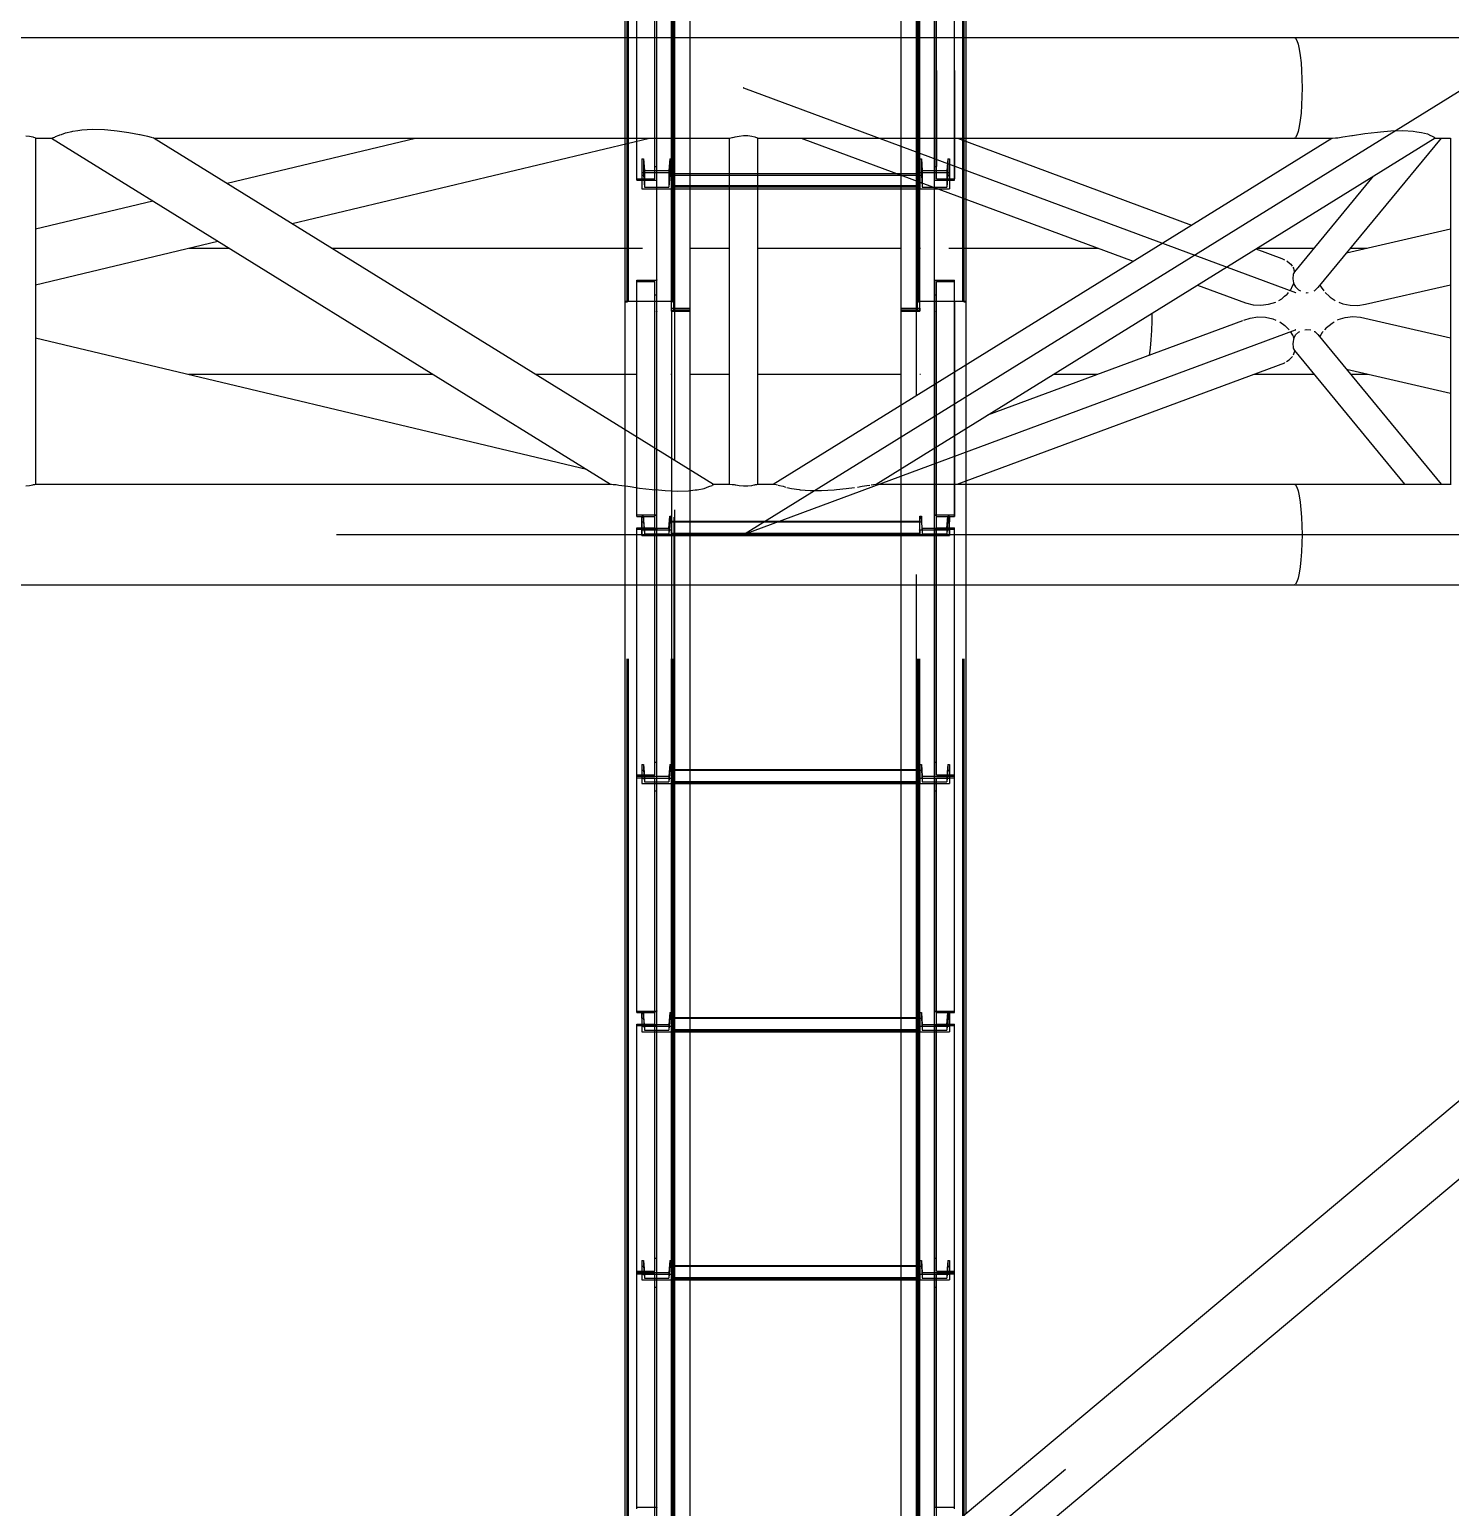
# Model space of a CAD drawing. Header units: millimetres. Extents: x 150209.93 to 150215.05, y 136675.65 to 136679.93.
# Drawn here: x 150213.7897 to 150213.9043, y 136678.0264 to 136678.1456 of the extents above; entities that cross this region are included whole.
import ezdxf

# ---------------------------------------------------------------- set-up
doc = ezdxf.new("R2010")
doc.units = ezdxf.units.MM
doc.header["$LTSCALE"] = 0.25
for name, pattern in [('CENTER', [50.8, 31.75, -6.35, 6.35, -6.35]), ('XKITLINE00', [0]), ('XKITLINE02', [4, 2, -2]), ('XKITLINE03', [6, 3, -1, 1, -1])]:
    doc.linetypes.add(name, pattern=pattern)

# ---------------------------------------------------------------- blocks, each defined once
blk = doc.blocks.new('çatıı')
at = {"color": 1, "linetype": 'XKITLINE03'}
for p, q in [((24559, 12460.22), (24559, 14136.58)), ((24670.99, 12460.22), (24670.99, 14136.58)), ((24564.99, 14100.27), (24565, 12460.27)), ((24665, 12460.27), (24665, 14100.27)), ((24559, 12513.08), (24559, 12616.42)), ((24670.98, 12616.42), (24670.98, 12513.08)), ((24564.99, 12509.62), (24564.99, 12516.23)), ((24664.97, 12516.23), (24664.97, 12509.62)), ((24564.99, 12510.33), (24664.97, 12510.33)), ((24559, 12378.2), (24559, 12472.83)), ((24670.98, 12472.83), (24670.98, 12378.2)), ((24559, 10814.34), (24559, 12467.81)), ((24670.99, 10814.34), (24670.99, 12467.81)), ((24565, 12460.27), (24565, 10820.27)), ((24665, 10820.27), (24665, 12460.27)), ((24559, 12272.87), (24559, 12372.39)), ((24564.99, 12369.86), (24564.99, 12372.13)), ((24564.99, 12370.1), (24664.97, 12370.1)), ((24664.97, 12372.13), (24664.97, 12369.86)), ((24670.98, 12372.39), (24670.98, 12272.87)), ((24559, 12178.24), (24559, 12272.87)), ((24564.99, 12269.88), (24564.99, 12272.15)), ((24564.99, 12270.12), (24664.97, 12270.12)), ((24664.97, 12272.15), (24664.97, 12269.88)), ((24670.98, 12272.87), (24670.98, 12178.24)), ((24559, 12072.91), (24559, 12172.43)), ((24564.99, 12169.9), (24564.99, 12172.17)), ((24564.99, 12170.14), (24664.97, 12170.14)), ((24664.97, 12172.17), (24664.97, 12169.9)), ((24670.98, 12172.43), (24670.98, 12072.91)), ((24559, 11978.28), (24559, 12072.91)), ((24564.99, 12069.92), (24564.99, 12072.19)), ((24664.97, 12072.19), (24664.97, 12069.92)), ((24670.98, 12072.91), (24670.98, 11978.28)), ((24564.99, 12070.16), (24664.97, 12070.16))]:
    blk.add_line(p, q, dxfattribs=at)
at = {"color": 116, "linetype": 'XKITLINE02', "true_color": 0x136734}
for p, q in [((24547.15, 12464.01), (24547.15, 14108.01)), ((24547.68, 12464.27), (24547.68, 14108.55)), ((24564.91, 12464.27), (24564.92, 14108.55)), ((24565.45, 12464.01), (24565.45, 14108.01)), ((24664.54, 12464.01), (24664.54, 14108.01)), ((24665.07, 12464.27), (24665.07, 14108.55)), ((24682.31, 12464.27), (24682.31, 14108.55)), ((24682.84, 12464.01), (24682.84, 14108.01)), ((24565, 12460.27), (24564.99, 14101.46)), ((24565.85, 12460.36), (24565.85, 14101.37)), ((24657.5, 12461.41), (24657.5, 14101.41)), ((24664.15, 12460.36), (24664.15, 14101.37)), ((24665, 12460.27), (24665, 14101.46)), ((24663.69, 12512.75), (24663.69, 14066.32)), ((24546.3, 12527.64), (24546.3, 14052.58)), ((24572.5, 12461.41), (24572.5, 14036.38)), ((24558.2, 12513.62), (24558.2, 12621.89)), ((24559, 12513.08), (24559, 12621.89)), ((24670.98, 12557.22), (24670.98, 12621.89)), ((24671.78, 12513.62), (24671.78, 12621.89)), ((24551, 12513.08), (24551, 12616.97)), ((24678.98, 12513.08), (24678.98, 12616.97)), ((24546.3, 12527.64), (24546.3, 12570.57)), ((24566.3, 12529.97), (24566.3, 12570.57)), ((24572.5, 12529.97), (24572.5, 12570.57)), ((24657.5, 12515.05), (24657.5, 12570.57)), ((24663.69, 12512.75), (24663.69, 12570.57)), ((24683.69, 12529.97), (24683.69, 12570.57)), ((24670.98, 12513.08), (24670.98, 12557.22)), ((24671.78, 12557.22), (24671.78, 12518.55)), ((24678.98, 12557.22), (24678.98, 12513.62)), ((24683.69, 12505.34), (24683.69, 12528.66)), ((24552.99, 12521.73), (24552.99, 12515.11)), ((24552.99, 12521.73), (24553.67, 12521.73)), ((24552.99, 12521.73), (24552.99, 12516.23)), ((24553.67, 12521.73), (24553.67, 12515.11)), ((24553.67, 12521.73), (24554.06, 12516.93)), ((24564.31, 12521.73), (24563.93, 12516.93)), ((24564.31, 12521.73), (24564.31, 12515.11)), ((24564.31, 12521.73), (24564.99, 12521.73)), ((24564.99, 12521.73), (24564.99, 12515.11)), ((24564.99, 12521.73), (24564.99, 12516.23)), ((24664.97, 12521.73), (24664.97, 12515.11)), ((24664.97, 12521.73), (24664.97, 12516.23)), ((24664.97, 12521.73), (24665.65, 12521.73)), ((24665.65, 12521.73), (24665.65, 12515.11)), ((24665.65, 12521.73), (24666.04, 12516.93)), ((24676.29, 12521.73), (24675.91, 12516.93)), ((24676.29, 12521.73), (24676.29, 12515.11)), ((24676.29, 12521.73), (24676.97, 12521.73)), ((24676.97, 12521.73), (24676.97, 12515.11)), ((24676.97, 12521.73), (24676.97, 12516.23)), ((24551, 12513.62), (24558.2, 12513.62)), ((24551, 12513.08), (24559, 12513.08)), ((24552.99, 12516.23), (24552.99, 12509.62)), ((24552.99, 12516.23), (24564.99, 12516.23)), ((24552.99, 12515.11), (24553.67, 12515.11)), ((24552.99, 12515.11), (24552.99, 12509.62)), ((24553.67, 12515.11), (24554.06, 12510.32)), ((24554.06, 12516.93), (24554.06, 12510.32)), ((24554.06, 12516.93), (24563.93, 12516.93)), ((24558.2, 12518.55), (24559, 12518.55)), ((24563.93, 12516.93), (24563.93, 12510.32)), ((24564.31, 12515.11), (24563.93, 12510.32)), ((24564.31, 12515.11), (24564.99, 12515.11)), ((24564.99, 12516.23), (24564.99, 12509.62)), ((24564.99, 12509.62), (24564.99, 12515.82)), ((24564.99, 12515.82), (24572.5, 12515.82)), ((24564.99, 12515.78), (24664.97, 12515.78)), ((24564.99, 12515.15), (24664.97, 12515.15)), ((24564.99, 12515.11), (24664.97, 12515.11)), ((24564.99, 12515.11), (24564.99, 12509.62)), ((24588.25, 12515.82), (24599.65, 12515.82)), ((24655.41, 12515.82), (24664.97, 12515.82)), ((24664.97, 12509.62), (24664.97, 12516.23)), ((24664.97, 12509.62), (24664.97, 12515.82)), ((24664.97, 12515.11), (24664.97, 12509.62)), ((24664.97, 12515.11), (24665.65, 12515.11)), ((24664.97, 12516.23), (24676.97, 12516.23)), ((24665.65, 12515.11), (24666.04, 12510.32)), ((24666.04, 12516.93), (24675.91, 12516.93)), ((24666.04, 12516.93), (24666.04, 12510.32)), ((24670.98, 12518.55), (24671.78, 12518.55)), ((24670.98, 12513.08), (24678.98, 12513.08)), ((24671.78, 12513.62), (24678.98, 12513.62)), ((24675.91, 12516.93), (24675.91, 12510.32)), ((24676.29, 12515.11), (24675.91, 12510.32)), ((24676.29, 12515.11), (24676.97, 12515.11)), ((24676.97, 12516.23), (24676.97, 12509.62)), ((24676.97, 12515.11), (24676.97, 12509.62)), ((24552.99, 12509.62), (24564.99, 12509.62)), ((24554.06, 12510.32), (24563.93, 12510.32)), ((24564.99, 12510.97), (24664.97, 12510.97)), ((24564.99, 12510.39), (24664.97, 12510.39)), ((24564.99, 12510.33), (24572.5, 12510.33)), ((24564.99, 12509.62), (24572.5, 12509.62)), ((24588.25, 12510.33), (24599.65, 12510.33)), ((24588.25, 12509.62), (24599.65, 12509.62)), ((24657.5, 12510.33), (24664.97, 12510.33)), ((24657.5, 12509.62), (24664.97, 12509.62)), ((24664.97, 12509.62), (24676.97, 12509.62)), ((24666.04, 12510.32), (24675.91, 12510.32)), ((24551, 12377.6), (24551, 12472.83)), ((24551, 12472.83), (24559, 12472.83)), ((24551, 12472.24), (24558.2, 12472.24)), ((24558.2, 12372.26), (24558.2, 12472.24)), ((24559, 12372.26), (24559, 12472.83)), ((24670.98, 12464.3), (24670.98, 12472.83)), ((24670.98, 12472.83), (24678.98, 12472.83)), ((24671.78, 12377.22), (24671.78, 12472.24)), ((24671.78, 12472.24), (24678.98, 12472.24)), ((24678.98, 12377.6), (24678.98, 12472.83)), ((24558.2, 12466.9), (24559, 12466.9)), ((24670.98, 12466.9), (24671.78, 12466.9)), ((24546.3, 12464.01), (24546.3, 12464.3)), ((24546.3, 10867.93), (24546.3, 12464.01)), ((24546.3, 12464.01), (24547.15, 12464.01)), ((24546.3, 12464.01), (24547.15, 12464.01)), ((24547.15, 12464.01), (24547.68, 12464.27)), ((24547.15, 12464.01), (24547.68, 12464.27)), ((24547.15, 10820.27), (24547.15, 12464.01)), ((24547.68, 10820.27), (24547.68, 12464.27)), ((24547.68, 12464.27), (24564.92, 12464.27)), ((24547.68, 12464.27), (24564.91, 12464.27)), ((24564.91, 10820.27), (24564.92, 12464.27)), ((24564.91, 12464.27), (24565.45, 12464.01)), ((24564.92, 12464.27), (24565.45, 12464.01)), ((24565, 12461.46), (24566.3, 12461.46)), ((24565, 12460.68), (24566.3, 12460.68)), ((24565, 10820.27), (24565, 12460.68)), ((24565, 12460.27), (24572.5, 12460.27)), ((24565, 12460.27), (24572.5, 12460.27)), ((24565.45, 10820.27), (24565.45, 12464.01)), ((24565.45, 12464.01), (24566.3, 12464.01)), ((24565.45, 12464.01), (24566.3, 12464.01)), ((24565.85, 12461.37), (24566.3, 12461.38)), ((24565.85, 12460.65), (24572.5, 12460.66)), ((24565.85, 10820.3), (24565.85, 12460.65)), ((24565.85, 12460.36), (24572.5, 12460.32)), ((24565.85, 12460.3), (24572.5, 12460.29)), ((24566.3, 12464.01), (24566.3, 12464.3)), ((24572.5, 12461.41), (24572.5, 12461.46)), ((24572.5, 12460.68), (24572.5, 12460.66)), ((24572.5, 12460.27), (24572.5, 12460.68)), ((24572.5, 10884.14), (24572.5, 12460.66)), ((24572.5, 12460.29), (24572.5, 12460.27)), ((24657.5, 12461.41), (24657.5, 12461.46)), ((24657.5, 12460.27), (24657.5, 12460.68)), ((24657.5, 12460.66), (24664.15, 12460.65)), ((24657.5, 10820.66), (24657.5, 12460.66)), ((24657.5, 12460.32), (24664.15, 12460.36)), ((24657.5, 12460.32), (24657.5, 12460.27)), ((24657.5, 12460.29), (24664.15, 12460.3)), ((24657.5, 12460.27), (24665, 12460.27)), ((24657.5, 12460.27), (24665, 12460.27)), ((24663.69, 12464.01), (24663.69, 12464.3)), ((24663.69, 12464.01), (24664.54, 12464.01)), ((24663.69, 12464.01), (24664.54, 12464.01)), ((24663.69, 12461.46), (24665, 12461.46)), ((24663.69, 12461.38), (24664.15, 12461.37)), ((24663.69, 12460.68), (24665, 12460.68)), ((24664.15, 12461.37), (24664.15, 12460.36)), ((24664.15, 10820.3), (24664.15, 12460.65)), ((24664.54, 12464.01), (24665.07, 12464.27)), ((24664.54, 12464.01), (24665.07, 12464.27)), ((24664.54, 10820.27), (24664.54, 12464.01)), ((24665, 12461.46), (24665, 12460.27)), ((24665, 10820.27), (24665, 12460.68)), ((24665.07, 10820.27), (24665.07, 12464.27)), ((24665.07, 12464.27), (24682.31, 12464.27)), ((24665.07, 12464.27), (24682.31, 12464.27)), ((24670.98, 12372.26), (24670.98, 12464.3)), ((24671.78, 12372.26), (24671.78, 12464.3)), ((24678.98, 12464.3), (24678.98, 12377.6)), ((24682.31, 10820.27), (24682.31, 12464.27)), ((24682.31, 12464.27), (24682.84, 12464.01)), ((24682.31, 12464.27), (24682.84, 12464.01)), ((24682.84, 10820.27), (24682.84, 12464.01)), ((24682.84, 12464.01), (24683.69, 12464.01)), ((24682.84, 12464.01), (24683.69, 12464.01)), ((24683.69, 12464.01), (24683.69, 12464.3)), ((24683.69, 12391.89), (24683.69, 12438.7)), ((24663.69, 10854.23), (24663.69, 12426.32)), ((24657.5, 12349.97), (24657.5, 12422.48)), ((24546.3, 12349.97), (24546.3, 12412.58)), ((24566.3, 10880.3), (24566.3, 12400.21)), ((24572.5, 12349.97), (24572.5, 12396.38)), ((24683.69, 12349.97), (24683.69, 12390.57)), ((24551, 12378.2), (24559, 12378.2)), ((24551, 12377.6), (24558.2, 12377.6)), ((24552.99, 12375.36), (24552.99, 12377.63)), ((24552.99, 12377.63), (24553.67, 12377.63)), ((24552.99, 12377.22), (24552.99, 12372.13)), ((24553.67, 12377.63), (24553.67, 12375.36)), ((24554.06, 12372.83), (24553.67, 12377.63)), ((24558.2, 12273.44), (24558.2, 12378.08)), ((24558.2, 12378.08), (24559, 12378.08)), ((24559, 12272.87), (24559, 12378.08)), ((24563.93, 12372.83), (24564.31, 12377.63)), ((24564.31, 12377.63), (24564.31, 12375.36)), ((24564.31, 12377.63), (24564.99, 12377.63)), ((24564.99, 12375.36), (24564.99, 12377.63)), ((24565, 12377.22), (24565, 10820.27)), ((24564.99, 12377.22), (24564.99, 12372.13)), ((24565.85, 12377.22), (24565.85, 10820.3)), ((24664.97, 12372.13), (24664.97, 12377.63)), ((24664.97, 12377.63), (24665.65, 12377.63)), ((24664.97, 12377.63), (24664.97, 12375.36)), ((24666.04, 12372.83), (24665.65, 12377.63)), ((24665.65, 12377.63), (24665.65, 12375.36)), ((24670.98, 12378.2), (24678.98, 12378.2)), ((24670.98, 12272.87), (24670.98, 12378.08)), ((24670.98, 12378.08), (24671.78, 12378.08)), ((24671.78, 12273.44), (24671.78, 12378.08)), ((24671.78, 12377.6), (24678.98, 12377.6)), ((24675.91, 12372.83), (24676.29, 12377.63)), ((24676.29, 12377.63), (24676.97, 12377.63)), ((24676.29, 12377.63), (24676.29, 12375.36)), ((24676.97, 12372.13), (24676.97, 12377.63)), ((24676.97, 12377.63), (24676.97, 12375.36)), ((24551, 12272.87), (24551, 12372.95)), ((24551, 12372.95), (24558.2, 12372.95)), ((24551, 12372.39), (24559, 12372.39)), ((24552.99, 12375.36), (24553.67, 12375.36)), ((24552.99, 12369.86), (24552.99, 12375.36)), ((24552.99, 12372.13), (24552.99, 12369.86)), ((24552.99, 12372.13), (24564.99, 12372.13)), ((24552.99, 12369.86), (24564.99, 12369.86)), ((24553.67, 12375.36), (24554.06, 12370.56)), ((24554.06, 12372.83), (24554.06, 12370.56)), ((24554.06, 12372.83), (24563.93, 12372.83)), ((24554.06, 12370.56), (24563.93, 12370.56)), ((24558.2, 12372.26), (24559, 12372.26)), ((24564.31, 12375.36), (24563.93, 12370.56)), ((24563.93, 12372.83), (24563.93, 12370.56)), ((24564.31, 12375.36), (24564.99, 12375.36)), ((24564.99, 12369.86), (24564.99, 12375.6)), ((24564.99, 12375.6), (24664.97, 12375.6)), ((24564.99, 12375.59), (24664.97, 12375.59)), ((24564.99, 12375.37), (24664.97, 12375.37)), ((24564.99, 12369.86), (24564.99, 12375.36)), ((24564.99, 12375.36), (24664.97, 12375.36)), ((24564.99, 12372.13), (24564.99, 12369.86)), ((24564.99, 12370.78), (24664.97, 12370.78)), ((24564.99, 12370.58), (24664.97, 12370.58)), ((24564.99, 12370.1), (24664.97, 12370.1)), ((24564.99, 12369.86), (24664.97, 12369.86)), ((24664.97, 12369.86), (24664.97, 12375.6)), ((24664.97, 12369.86), (24664.97, 12375.36)), ((24664.97, 12375.36), (24665.65, 12375.36)), ((24664.97, 12372.13), (24676.97, 12372.13)), ((24664.97, 12372.13), (24664.97, 12369.86)), ((24664.97, 12369.86), (24676.97, 12369.86)), ((24665.65, 12375.36), (24666.04, 12370.56)), ((24666.04, 12372.83), (24675.91, 12372.83)), ((24666.04, 12372.83), (24666.04, 12370.56)), ((24666.04, 12370.56), (24675.91, 12370.56)), ((24670.98, 12372.39), (24678.98, 12372.39)), ((24670.98, 12372.26), (24671.78, 12372.26)), ((24671.78, 12372.95), (24678.98, 12372.95)), ((24676.29, 12375.36), (24675.91, 12370.56)), ((24675.91, 12372.83), (24675.91, 12370.56)), ((24676.29, 12375.36), (24676.97, 12375.36)), ((24676.97, 12369.86), (24676.97, 12375.36)), ((24676.97, 12372.13), (24676.97, 12369.86)), ((24678.98, 12369.5), (24678.98, 12372.95)), ((24670.98, 12272.87), (24670.98, 12369.6)), ((24678.98, 12272.87), (24678.98, 12369.59)), ((24552.99, 12277.65), (24552.99, 12275.38)), ((24552.99, 12277.65), (24553.67, 12277.65)), ((24552.99, 12277.65), (24552.99, 12272.15)), ((24552.99, 12275.38), (24553.67, 12275.38)), ((24552.99, 12275.38), (24552.99, 12269.88)), ((24553.67, 12277.65), (24553.67, 12275.38)), ((24553.67, 12277.65), (24554.06, 12272.85)), ((24553.67, 12275.38), (24554.06, 12270.58)), ((24558.2, 12278.56), (24559, 12278.56)), ((24564.31, 12277.65), (24563.93, 12272.85)), ((24564.31, 12275.38), (24563.93, 12270.58)), ((24564.31, 12277.65), (24564.31, 12275.38)), ((24564.31, 12277.65), (24564.99, 12277.65)), ((24564.31, 12275.38), (24564.99, 12275.38)), ((24564.99, 12277.65), (24564.99, 12275.38)), ((24564.99, 12277.65), (24564.99, 12272.15)), ((24564.99, 12269.88), (24564.99, 12275.62)), ((24564.99, 12275.62), (24572.5, 12275.62)), ((24564.99, 12275.61), (24664.97, 12275.61)), ((24564.99, 12275.39), (24664.97, 12275.39)), ((24564.99, 12275.38), (24564.99, 12269.88)), ((24564.99, 12275.38), (24664.97, 12275.38)), ((24657.5, 12275.62), (24664.97, 12275.62)), ((24664.97, 12277.65), (24664.97, 12272.15)), ((24664.97, 12277.65), (24665.65, 12277.65)), ((24664.97, 12277.65), (24664.97, 12275.38)), ((24664.97, 12269.88), (24664.97, 12275.62)), ((24664.97, 12275.38), (24664.97, 12269.88)), ((24664.97, 12275.38), (24665.65, 12275.38)), ((24665.65, 12277.65), (24666.04, 12272.85)), ((24665.65, 12277.65), (24665.65, 12275.38)), ((24665.65, 12275.38), (24666.04, 12270.58)), ((24670.98, 12278.56), (24671.78, 12278.56)), ((24676.29, 12277.65), (24675.91, 12272.85)), ((24676.29, 12275.38), (24675.91, 12270.58)), ((24676.29, 12277.65), (24676.97, 12277.65)), ((24676.29, 12277.65), (24676.29, 12275.38)), ((24676.29, 12275.38), (24676.97, 12275.38)), ((24676.97, 12277.65), (24676.97, 12272.15)), ((24676.97, 12277.65), (24676.97, 12275.38)), ((24676.97, 12275.38), (24676.97, 12269.88)), ((24551, 12273.44), (24558.2, 12273.44)), ((24551, 12177.65), (24551, 12272.87)), ((24551, 12272.87), (24559, 12272.87)), ((24551, 12272.87), (24559, 12272.87)), ((24551, 12272.28), (24558.2, 12272.28)), ((24552.99, 12272.15), (24552.99, 12269.88)), ((24552.99, 12272.15), (24564.99, 12272.15)), ((24552.99, 12269.88), (24564.99, 12269.88)), ((24554.06, 12272.85), (24554.06, 12270.58)), ((24554.06, 12272.85), (24563.93, 12272.85)), ((24554.06, 12270.58), (24563.93, 12270.58)), ((24558.2, 12172.3), (24558.2, 12272.28)), ((24559, 12172.3), (24559, 12272.87)), ((24563.93, 12272.85), (24563.93, 12270.58)), ((24564.99, 12272.15), (24564.99, 12269.88)), ((24564.99, 12270.8), (24664.97, 12270.8)), ((24564.99, 12270.6), (24664.97, 12270.6)), ((24564.99, 12270.12), (24572.5, 12270.12)), ((24564.99, 12269.88), (24572.5, 12269.88)), ((24657.5, 12270.12), (24664.97, 12270.12)), ((24657.5, 12269.88), (24664.97, 12269.88)), ((24664.97, 12272.15), (24676.97, 12272.15)), ((24664.97, 12272.15), (24664.97, 12269.88)), ((24664.97, 12269.88), (24676.97, 12269.88)), ((24666.04, 12272.85), (24675.91, 12272.85)), ((24666.04, 12272.85), (24666.04, 12270.58)), ((24666.04, 12270.58), (24675.91, 12270.58)), ((24670.98, 12172.3), (24670.98, 12272.87)), ((24670.98, 12272.87), (24678.98, 12272.87)), ((24670.98, 12272.87), (24678.98, 12272.87)), ((24671.78, 12273.44), (24678.98, 12273.44)), ((24671.78, 12172.3), (24671.78, 12272.28)), ((24671.78, 12272.28), (24678.98, 12272.28)), ((24675.91, 12272.85), (24675.91, 12270.58)), ((24676.97, 12272.15), (24676.97, 12269.88)), ((24678.98, 12177.65), (24678.98, 12272.87)), ((24558.2, 12266.94), (24559, 12266.94)), ((24670.98, 12266.94), (24671.78, 12266.94)), ((24551, 12178.24), (24559, 12178.24)), ((24551, 12177.65), (24558.2, 12177.65)), ((24552.99, 12175.4), (24552.99, 12177.67)), ((24552.99, 12177.67), (24553.67, 12177.67)), ((24552.99, 12177.65), (24552.99, 12172.17)), ((24552.99, 12175.4), (24553.67, 12175.4)), ((24552.99, 12175.4), (24552.99, 12169.9)), ((24553.67, 12177.67), (24553.67, 12175.4)), ((24554.06, 12172.87), (24553.67, 12177.67)), ((24553.67, 12175.4), (24554.06, 12170.6)), ((24558.2, 12073.48), (24558.2, 12178.12)), ((24558.2, 12178.12), (24559, 12178.12)), ((24559, 12072.91), (24559, 12178.12)), ((24564.31, 12177.67), (24563.93, 12172.87)), ((24564.31, 12175.4), (24563.93, 12170.6)), ((24564.31, 12177.67), (24564.31, 12175.4)), ((24564.31, 12177.67), (24564.99, 12177.67)), ((24564.31, 12175.4), (24564.99, 12175.4)), ((24564.99, 12177.67), (24564.99, 12175.4)), ((24564.99, 12177.67), (24564.99, 12172.17)), ((24564.99, 12169.9), (24564.99, 12175.64)), ((24564.99, 12175.64), (24572.5, 12175.64)), ((24564.99, 12175.63), (24664.97, 12175.63)), ((24564.99, 12175.41), (24664.97, 12175.41)), ((24564.99, 12175.4), (24564.99, 12169.9)), ((24564.99, 12175.4), (24664.97, 12175.4)), ((24657.5, 12175.64), (24664.97, 12175.64)), ((24664.97, 12169.9), (24664.97, 12175.64)), ((24664.97, 12177.67), (24664.97, 12172.17)), ((24664.97, 12177.67), (24665.65, 12177.67)), ((24664.97, 12177.67), (24664.97, 12175.4)), ((24664.97, 12175.4), (24664.97, 12169.9)), ((24664.97, 12175.4), (24665.65, 12175.4)), ((24665.65, 12177.67), (24666.04, 12172.87)), ((24665.65, 12177.67), (24665.65, 12175.4)), ((24665.65, 12175.4), (24666.04, 12170.6)), ((24670.98, 12178.24), (24678.98, 12178.24)), ((24670.98, 12072.91), (24670.98, 12178.12)), ((24670.98, 12178.12), (24671.78, 12178.12)), ((24671.78, 12073.48), (24671.78, 12178.12)), ((24671.78, 12177.65), (24678.98, 12177.65)), ((24675.91, 12172.87), (24676.29, 12177.67)), ((24676.29, 12175.4), (24675.91, 12170.6)), ((24676.29, 12177.67), (24676.97, 12177.67)), ((24676.29, 12177.67), (24676.29, 12175.4)), ((24676.29, 12175.4), (24676.97, 12175.4)), ((24676.97, 12172.17), (24676.97, 12177.67)), ((24676.97, 12177.67), (24676.97, 12175.4)), ((24676.97, 12175.4), (24676.97, 12169.9)), ((24551, 12072.91), (24551, 12173)), ((24551, 12173), (24558.2, 12173)), ((24551, 12172.43), (24559, 12172.43)), ((24552.99, 12172.17), (24552.99, 12169.9)), ((24552.99, 12172.17), (24564.99, 12172.17)), ((24552.99, 12169.9), (24564.99, 12169.9)), ((24554.06, 12172.87), (24554.06, 12170.6)), ((24554.06, 12172.87), (24563.93, 12172.87)), ((24554.06, 12170.6), (24563.93, 12170.6)), ((24558.2, 12172.3), (24559, 12172.3)), ((24563.93, 12172.87), (24563.93, 12170.6)), ((24564.99, 12172.17), (24564.99, 12169.9)), ((24564.99, 12170.82), (24664.97, 12170.82)), ((24564.99, 12170.62), (24664.97, 12170.62)), ((24564.99, 12170.14), (24572.5, 12170.14)), ((24564.99, 12169.9), (24572.5, 12169.9)), ((24657.5, 12170.14), (24664.97, 12170.14)), ((24657.5, 12169.9), (24664.97, 12169.9)), ((24664.97, 12172.17), (24676.97, 12172.17)), ((24664.97, 12172.17), (24664.97, 12169.9)), ((24664.97, 12169.9), (24676.97, 12169.9)), ((24666.04, 12172.87), (24675.91, 12172.87)), ((24666.04, 12172.87), (24666.04, 12170.6)), ((24666.04, 12170.6), (24675.91, 12170.6)), ((24670.98, 12172.43), (24678.98, 12172.43)), ((24670.98, 12172.3), (24671.78, 12172.3)), ((24671.78, 12173), (24678.98, 12173)), ((24675.91, 12172.87), (24675.91, 12170.6)), ((24676.97, 12172.17), (24676.97, 12169.9)), ((24678.98, 12072.91), (24678.98, 12173)), ((24558.2, 12078.6), (24559, 12078.6)), ((24670.98, 12078.6), (24671.78, 12078.6)), ((24551, 12073.48), (24558.2, 12073.48)), ((24551, 11977.69), (24551, 12072.91)), ((24551, 12072.91), (24559, 12072.91)), ((24551, 12072.91), (24559, 12072.91)), ((24551, 12072.32), (24558.2, 12072.32)), ((24552.99, 12077.69), (24552.99, 12075.42)), ((24552.99, 12077.69), (24553.67, 12077.69)), ((24552.99, 12077.69), (24552.99, 12072.19)), ((24552.99, 12075.42), (24553.67, 12075.42)), ((24552.99, 12075.42), (24552.99, 12069.92)), ((24552.99, 12072.19), (24552.99, 12069.92)), ((24552.99, 12072.19), (24564.99, 12072.19)), ((24553.67, 12077.69), (24553.67, 12075.42)), ((24553.67, 12077.69), (24554.06, 12072.89)), ((24553.67, 12075.42), (24554.06, 12070.62)), ((24554.06, 12072.89), (24554.06, 12070.62)), ((24554.06, 12072.89), (24563.93, 12072.89)), ((24558.2, 11972.34), (24558.2, 12072.32)), ((24559, 11972.34), (24559, 12072.91)), ((24564.31, 12077.69), (24563.93, 12072.89)), ((24564.31, 12075.42), (24563.93, 12070.62)), ((24563.93, 12072.89), (24563.93, 12070.62)), ((24564.31, 12077.69), (24564.31, 12075.42)), ((24564.31, 12077.69), (24564.99, 12077.69)), ((24564.31, 12075.42), (24564.99, 12075.42)), ((24564.99, 12077.69), (24564.99, 12075.42)), ((24564.99, 12077.69), (24564.99, 12072.19)), ((24564.99, 12069.92), (24564.99, 12075.66)), ((24564.99, 12075.66), (24572.5, 12075.66)), ((24564.99, 12075.65), (24664.97, 12075.65)), ((24564.99, 12075.43), (24664.97, 12075.43)), ((24564.99, 12075.42), (24564.99, 12069.92)), ((24564.99, 12075.42), (24664.97, 12075.42)), ((24564.99, 12072.19), (24564.99, 12069.92)), ((24657.5, 12075.66), (24664.97, 12075.66)), ((24664.97, 12077.69), (24664.97, 12072.19)), ((24664.97, 12077.69), (24665.65, 12077.69)), ((24664.97, 12077.69), (24664.97, 12075.42)), ((24664.97, 12069.92), (24664.97, 12075.66)), ((24664.97, 12075.42), (24664.97, 12069.92)), ((24664.97, 12075.42), (24665.65, 12075.42)), ((24664.97, 12072.19), (24676.97, 12072.19)), ((24664.97, 12072.19), (24664.97, 12069.92)), ((24665.65, 12077.69), (24666.04, 12072.89)), ((24665.65, 12077.69), (24665.65, 12075.42)), ((24665.65, 12075.42), (24666.04, 12070.62)), ((24666.04, 12072.89), (24675.91, 12072.89)), ((24666.04, 12072.89), (24666.04, 12070.62)), ((24670.98, 11972.34), (24670.98, 12072.91)), ((24670.98, 12072.91), (24678.98, 12072.91)), ((24670.98, 12072.91), (24678.98, 12072.91)), ((24671.78, 12073.48), (24678.98, 12073.48)), ((24671.78, 11972.34), (24671.78, 12072.32)), ((24671.78, 12072.32), (24678.98, 12072.32)), ((24676.29, 12077.69), (24675.91, 12072.89)), ((24676.29, 12075.42), (24675.91, 12070.62)), ((24675.91, 12072.89), (24675.91, 12070.62)), ((24676.29, 12077.69), (24676.97, 12077.69)), ((24676.29, 12077.69), (24676.29, 12075.42)), ((24676.29, 12075.42), (24676.97, 12075.42)), ((24676.97, 12077.69), (24676.97, 12072.19)), ((24676.97, 12077.69), (24676.97, 12075.42)), ((24676.97, 12075.42), (24676.97, 12069.92)), ((24676.97, 12072.19), (24676.97, 12069.92)), ((24678.98, 11977.69), (24678.98, 12072.91)), ((24552.99, 12069.92), (24564.99, 12069.92)), ((24554.06, 12070.62), (24563.93, 12070.62)), ((24558.2, 12066.98), (24559, 12066.98)), ((24564.99, 12070.84), (24664.97, 12070.84)), ((24564.99, 12070.64), (24664.97, 12070.64)), ((24564.99, 12070.16), (24572.5, 12070.16)), ((24564.99, 12069.92), (24572.5, 12069.92)), ((24657.5, 12070.16), (24664.97, 12070.16)), ((24657.5, 12069.92), (24664.97, 12069.92)), ((24664.97, 12069.92), (24676.97, 12069.92)), ((24666.04, 12070.62), (24675.91, 12070.62)), ((24670.98, 12066.98), (24671.78, 12066.98)), ((24551, 11978.28), (24559, 11978.28)), ((24670.98, 11978.28), (24678.98, 11978.28))]:
    blk.add_line(p, q, dxfattribs=at)
at = {"color": 7, "linetype": 'XKITLINE00'}
for p, q in [((24546.3, 12570.57), (24546.3, 13059.66)), ((24566.3, 12570.57), (24566.3, 13042.91)), ((24572.5, 12570.57), (24572.5, 13037.72)), ((24657.5, 12570.57), (24657.5, 12966.55)), ((24663.69, 12570.57), (24663.69, 12961.36)), ((24683.69, 12570.57), (24683.69, 12944.61)), ((24546.3, 12464.3), (24546.3, 12527.64)), ((24566.3, 12464.3), (24566.3, 12529.97)), ((24572.5, 12461.41), (24572.5, 12529.97)), ((24683.69, 12528.66), (24683.69, 12529.97)), ((24572.5, 12515.82), (24588.25, 12515.82)), ((24599.65, 12515.82), (24655.41, 12515.82)), ((24657.5, 12461.46), (24657.5, 12515.05)), ((24572.5, 12510.33), (24588.25, 12510.33)), ((24572.5, 12509.62), (24588.25, 12509.62)), ((24599.65, 12510.33), (24657.5, 12510.33)), ((24599.65, 12509.62), (24657.5, 12509.62)), ((24663.69, 12464.3), (24663.69, 12512.75)), ((24683.69, 12464.3), (24683.69, 12505.34)), ((24546.3, 12412.58), (24546.3, 12464.3)), ((24546.3, 12464.3), (24566.3, 12464.3)), ((24546.3, 12464.3), (24566.3, 12464.3)), ((24566.3, 12400.21), (24566.3, 12464.3)), ((24566.3, 12461.46), (24572.5, 12461.46)), ((24566.3, 12461.38), (24572.5, 12461.41)), ((24566.3, 12460.68), (24572.5, 12460.68)), ((24572.5, 12460.68), (24572.5, 12461.41)), ((24572.5, 12396.38), (24572.5, 12460.68)), ((24657.5, 12461.46), (24657.5, 12461.41)), ((24657.5, 12461.46), (24663.69, 12461.46)), ((24657.5, 12461.41), (24663.69, 12461.38)), ((24657.5, 12460.68), (24657.5, 12461.41)), ((24657.5, 12422.48), (24657.5, 12460.68)), ((24657.5, 12460.68), (24663.69, 12460.68)), ((24663.69, 12426.32), (24663.69, 12464.3)), ((24663.69, 12464.3), (24683.69, 12464.3)), ((24663.69, 12464.3), (24683.69, 12464.3)), ((24683.69, 12438.7), (24683.69, 12464.3)), ((24683.69, 12390.57), (24683.69, 12391.89)), ((24546.3, 11860.84), (24546.3, 12349.97)), ((24566.3, 11877.59), (24566.3, 12349.97)), ((24572.5, 11882.78), (24572.5, 12349.97)), ((24657.5, 11953.95), (24657.5, 12349.97)), ((24663.69, 11959.14), (24663.69, 12349.97)), ((24683.69, 11975.88), (24683.69, 12349.97)), ((24572.5, 12275.62), (24657.5, 12275.62)), ((24572.5, 12270.12), (24657.5, 12270.12)), ((24572.5, 12269.88), (24657.5, 12269.88)), ((24572.5, 12175.64), (24657.5, 12175.64)), ((24572.5, 12170.14), (24657.5, 12170.14)), ((24572.5, 12169.9), (24657.5, 12169.9)), ((24572.5, 12075.66), (24657.5, 12075.66)), ((24572.5, 12070.16), (24657.5, 12070.16)), ((24572.5, 12069.92), (24657.5, 12069.92))]:
    blk.add_line(p, q, dxfattribs=at)
at = {"color": 8, "linetype": 'XKITLINE00'}
for p, q in [((23581.51, 12570.57), (24815.89, 12570.57)), ((24815.89, 12570.57), (24816.44, 12570.27)), ((24815.89, 12570.57), (25131.8, 12570.57)), ((24815.89, 12570.57), (24816.44, 12570.27)), ((24816.44, 12570.27), (24816.97, 12569.35)), ((24816.44, 12570.27), (24816.98, 12569.35)), ((24816.97, 12569.35), (24817.48, 12567.85)), ((24816.98, 12569.35), (24817.48, 12567.85)), ((24817.48, 12567.85), (24817.93, 12565.83)), ((24817.93, 12565.83), (24818.32, 12563.32)), ((24818.32, 12563.32), (24818.64, 12560.42)), ((24818.64, 12560.42), (24818.87, 12557.22)), ((24818.87, 12557.22), (24819.01, 12553.8)), ((24819.01, 12553.8), (24819.06, 12550.27)), ((24819.06, 12550.27), (24819.01, 12546.75)), ((24818.87, 12543.33), (24818.64, 12540.12)), ((24819.01, 12546.75), (24818.87, 12543.33)), ((24818.32, 12537.23), (24817.93, 12534.72)), ((24818.64, 12540.12), (24818.32, 12537.23)), ((24304.72, 12531), (24306.31, 12530.83)), ((24306.31, 12530.83), (24307.57, 12530.52)), ((24316.44, 12530.37), (24316.73, 12530.65)), ((24316.73, 12530.65), (24318.21, 12531.19)), ((24318.24, 12531.2), (24318.49, 12531.29)), ((24318.49, 12531.29), (24319.09, 12531.42)), ((24319.09, 12531.42), (24320.72, 12532.11)), ((24320.72, 12532.11), (24323.24, 12532.68)), ((24323.31, 12532.7), (24323.75, 12532.8)), ((24323.75, 12532.8), (24325.73, 12533.03)), ((24325.73, 12533.03), (24327.38, 12533.34)), ((24327.38, 12533.34), (24331.63, 12533.6)), ((24331.63, 12533.6), (24336.44, 12533.45)), ((24336.44, 12533.45), (24340.41, 12533.03)), ((24340.41, 12533.03), (24341.51, 12532.95)), ((24341.51, 12532.95), (24343.4, 12532.7)), ((24343.5, 12532.68), (24346.25, 12532.32)), ((24346.25, 12532.32), (24350.62, 12531.48)), ((24350.62, 12531.48), (24350.87, 12531.42)), ((24350.87, 12531.42), (24351.95, 12531.2)), ((24352, 12531.19), (24353.81, 12530.84)), ((24353.81, 12530.84), (24355.34, 12530.37)), ((24590.6, 12530.53), (24592.19, 12530.84)), ((24592.19, 12530.84), (24593.95, 12531.01)), ((24593.95, 12531.01), (24595.71, 12531.01)), ((24595.71, 12531.01), (24597.3, 12530.84)), ((24597.3, 12530.84), (24598.56, 12530.52)), ((24816.97, 12531.2), (24816.44, 12530.28)), ((24816.98, 12531.2), (24816.44, 12530.28)), ((24817.48, 12532.69), (24816.97, 12531.2)), ((24817.48, 12532.69), (24816.98, 12531.2)), ((24817.93, 12534.72), (24817.48, 12532.69)), ((24835.46, 12530.58), (24839.09, 12531.07)), ((24839.09, 12531.07), (24839.35, 12531.12)), ((24839.35, 12531.12), (24844.31, 12531.89)), ((24844.31, 12531.89), (24849.47, 12532.45)), ((24849.47, 12532.45), (24850.66, 12532.53)), ((24850.66, 12532.53), (24854.8, 12532.92)), ((24854.8, 12532.92), (24859.68, 12533.06)), ((24859.68, 12533.06), (24863.8, 12532.82)), ((24863.8, 12532.82), (24865.32, 12532.53)), ((24865.32, 12532.53), (24867.13, 12532.32)), ((24867.13, 12532.32), (24869.68, 12531.7)), ((24869.68, 12531.7), (24870.84, 12531.07)), ((24870.84, 12531.07), (24871.28, 12530.97)), ((24871.28, 12530.97), (24872.3, 12530.43)), ((24307.57, 12530.52), (24307.85, 12530.37)), ((24307.85, 12530.37), (24308.38, 12530.25)), ((24308.38, 12530.25), (24308.66, 12530.05)), ((24308.66, 12530.05), (24308.66, 12390.57)), ((24308.66, 12529.97), (24315.27, 12529.97)), ((24315.05, 12529.98), (24315.06, 12529.96)), ((24315.06, 12529.96), (24315.22, 12529.94)), ((24315.06, 12529.96), (24540.39, 12390.57)), ((24315.22, 12529.94), (24315.57, 12530.2)), ((24315.57, 12530.2), (24315.98, 12530.28)), ((24316, 12530.28), (24316.44, 12530.37)), ((24355.34, 12530.37), (24355.86, 12530.28)), ((24355.89, 12530.28), (24356.51, 12529.98)), ((24356.51, 12529.98), (24581.84, 12390.6)), ((24356.52, 12529.97), (24588.43, 12529.97)), ((24385.85, 12511.83), (24461.81, 12529.97)), ((24412.11, 12495.59), (24556.09, 12529.97)), ((24588.25, 12529.96), (24588.25, 12390.57)), ((24588.27, 12529.98), (24588.39, 12529.94)), ((24588.39, 12529.94), (24588.53, 12530.05)), ((24588.53, 12530.05), (24589.34, 12530.26)), ((24589.34, 12530.26), (24589.5, 12530.28)), ((24589.53, 12530.28), (24590.16, 12530.37)), ((24590.16, 12530.37), (24590.6, 12530.53)), ((24598.56, 12530.52), (24598.84, 12530.37)), ((24598.84, 12530.37), (24599.24, 12530.28)), ((24599.26, 12530.28), (24599.37, 12530.26)), ((24599.37, 12530.26), (24599.65, 12530.05)), ((24599.65, 12530.05), (24599.65, 12390.57)), ((24599.65, 12529.97), (24815.89, 12529.97)), ((24605.99, 12390.57), (24831.02, 12529.97)), ((24617.24, 12529.97), (24750.98, 12480.39)), ((24647.4, 12390.55), (24872.65, 12530.09)), ((24680.15, 12529.97), (24774.53, 12494.98)), ((24815.89, 12529.97), (24816.44, 12530.28)), ((24815.89, 12529.97), (24816.44, 12530.28)), ((24815.89, 12529.97), (24831.32, 12529.97)), ((24875.15, 12529.97), (24825.47, 12469.76)), ((24831.07, 12529.93), (24831.12, 12529.97)), ((24831.13, 12529.95), (24832.59, 12530.13)), ((24832.59, 12530.13), (24833.42, 12530.19)), ((24833.42, 12530.19), (24835.46, 12530.58)), ((24872.3, 12530.43), (24872.28, 12530.19)), ((24872.28, 12530.19), (24872.65, 12530.09)), ((24872.47, 12529.97), (24878.87, 12529.97)), ((24878.82, 12529.97), (24878.82, 12390.57)), ((24847.75, 12514.66), (24815.97, 12476.15)), ((24308.66, 12493.4), (24355.91, 12504.68)), ((24837.02, 12483.76), (24878.82, 12493.42)), ((24308.66, 12470.88), (24382.17, 12488.44)), ((24370.59, 12485.67), (24386.65, 12485.67)), ((24428.14, 12485.67), (24553.28, 12485.67)), ((24564.71, 12485.67), (24565, 12485.67)), ((24572.5, 12485.67), (24588.25, 12485.67)), ((24599.65, 12485.67), (24657.5, 12485.67)), ((24665, 12485.67), (24665.26, 12485.67)), ((24676.69, 12485.67), (24736.72, 12485.67)), ((24800.46, 12485.37), (24810.86, 12481.51)), ((24800.96, 12485.67), (24823.83, 12485.67)), ((24838.6, 12485.67), (24845.29, 12485.67)), ((24810.86, 12481.51), (24811.95, 12481.02)), ((24812.9, 12480.6), (24812.98, 12480.56)), ((24812.98, 12480.56), (24813.98, 12479.69)), ((24813.98, 12479.69), (24814.53, 12479.25)), ((24814.53, 12479.25), (24815.03, 12478.48)), ((24815.35, 12477.97), (24815.6, 12477.58)), ((24815.6, 12477.58), (24815.74, 12476.88)), ((24815.61, 12471.26), (24814.97, 12470.11)), ((24815.51, 12475.02), (24815.38, 12473.48)), ((24815.38, 12473.48), (24815.41, 12473.3)), ((24815.41, 12473.3), (24815.57, 12471.64)), ((24815.68, 12475.42), (24815.51, 12475.02)), ((24815.57, 12471.64), (24815.65, 12471.38)), ((24815.64, 12471.4), (24815.61, 12471.26)), ((24815.65, 12471.38), (24816.4, 12470.11)), ((24815.97, 12476.15), (24815.68, 12475.42)), ((24815.74, 12476.88), (24815.97, 12476.16)), ((24776.9, 12470.77), (24796.28, 12463.59)), ((24809.66, 12464.62), (24810.91, 12465.31)), ((24810.91, 12465.31), (24812.02, 12466.31)), ((24812.02, 12466.31), (24812.95, 12467.06)), ((24813.53, 12467.79), (24812.95, 12467.06)), ((24814.54, 12469.08), (24814.06, 12468.47)), ((24814.97, 12470.11), (24814.54, 12469.08)), ((24816.4, 12470.11), (24816.55, 12469.97)), ((24816.55, 12469.97), (24817.67, 12468.86)), ((24817.67, 12468.86), (24818.45, 12468.45)), ((24820.64, 12467.76), (24820.99, 12467.7)), ((24820.99, 12467.7), (24821.57, 12467.76)), ((24823.92, 12468.45), (24824.26, 12468.61)), ((24824.26, 12468.61), (24825.47, 12469.76)), ((24826.29, 12470.75), (24826.75, 12469.97)), ((24826.75, 12469.97), (24827.85, 12468.45)), ((24828.37, 12467.76), (24830.18, 12466.17)), ((24830.18, 12466.17), (24830.38, 12465.95)), ((24830.38, 12465.95), (24832.4, 12464.59)), ((24844.65, 12463.05), (24878.82, 12470.94)), ((24758.55, 12459.41), (24758.51, 12456.3)), ((24796.28, 12463.59), (24799.36, 12462.87)), ((24799.36, 12462.87), (24802.51, 12462.69)), ((24802.51, 12462.69), (24805.59, 12463.05)), ((24805.59, 12463.05), (24808.44, 12463.94)), ((24833.94, 12463.88), (24835.44, 12463.26)), ((24835.44, 12463.26), (24838.45, 12462.65)), ((24838.45, 12462.65), (24841.57, 12462.58)), ((24841.57, 12462.58), (24844.65, 12463.05)), ((24692.44, 12418.45), (24795.13, 12456.53)), ((24758.51, 12456.3), (24758.37, 12452.43)), ((24795.55, 12456.66), (24798.11, 12457.5)), ((24798.11, 12457.5), (24801.23, 12457.94)), ((24801.23, 12457.94), (24804.35, 12457.84)), ((24804.35, 12457.84), (24807.31, 12457.2)), ((24807.31, 12457.2), (24808.56, 12456.66)), ((24810.11, 12455.95), (24812.17, 12454.47)), ((24812.17, 12454.47), (24812.28, 12454.34)), ((24812.28, 12454.34), (24813.82, 12452.78)), ((24828.96, 12453.74), (24828.12, 12452.8)), ((24828.96, 12453.74), (24829.97, 12454.48)), ((24829.97, 12454.48), (24831.13, 12455.49)), ((24831.13, 12455.49), (24832.03, 12455.98)), ((24833.34, 12456.69), (24833.65, 12456.86)), ((24833.65, 12456.86), (24836.5, 12457.74)), ((24836.5, 12457.74), (24839.55, 12458.09)), ((24839.55, 12458.09), (24842.65, 12457.91)), ((24842.65, 12457.91), (24878.82, 12449.55)), ((24308.66, 12449.6), (24530.69, 12396.57)), ((24758.13, 12448.74), (24757.81, 12445.34)), ((24758.37, 12452.43), (24758.13, 12448.74)), ((24814.3, 12452.09), (24815.21, 12450.55)), ((24815.21, 12450.55), (24815.29, 12450.43)), ((24815.29, 12450.43), (24815.68, 12449.37)), ((24815.39, 12447.27), (24815.36, 12447.08)), ((24815.45, 12447.95), (24815.39, 12447.27)), ((24815.55, 12448.92), (24815.47, 12448.08)), ((24815.74, 12449.53), (24815.55, 12448.92)), ((24816.32, 12450.53), (24815.74, 12449.53)), ((24816.32, 12450.53), (24816.48, 12450.68)), ((24816.48, 12450.68), (24817.59, 12451.78)), ((24817.59, 12451.78), (24818.23, 12452.12)), ((24820.14, 12452.8), (24820.9, 12452.95)), ((24820.9, 12452.95), (24822.63, 12452.75)), ((24824, 12452.12), (24824.17, 12452.04)), ((24824.17, 12452.04), (24825.39, 12450.88)), ((24825.39, 12450.88), (24875.15, 12390.57)), ((24826.58, 12450.68), (24826.1, 12450.02)), ((24827.14, 12451.71), (24826.58, 12450.68)), ((24827.51, 12452.12), (24827.14, 12451.71)), ((24757.81, 12445.34), (24757.44, 12442.55)), ((24815.22, 12442.08), (24814.16, 12440.93)), ((24815.36, 12447.08), (24815.47, 12445.78)), ((24815.95, 12443.75), (24815.47, 12442.59)), ((24815.48, 12445.67), (24815.49, 12445.54)), ((24815.49, 12445.54), (24815.67, 12445.15)), ((24815.67, 12445.15), (24815.96, 12444.42)), ((24816.05, 12443.95), (24815.95, 12443.75)), ((24815.96, 12444.42), (24860.39, 12390.57)), ((24816.1, 12444.25), (24816.05, 12443.95)), ((24680.13, 12390.57), (24812.11, 12439.51)), ((24812.11, 12439.51), (24812.15, 12439.54)), ((24812.84, 12439.96), (24813.92, 12440.63)), ((24814.16, 12440.93), (24813.92, 12440.63)), ((24836.97, 12436.85), (24878.82, 12427.18)), ((24370.3, 12434.87), (24468.77, 12434.87)), ((24510.26, 12434.87), (24551, 12434.87)), ((24564.71, 12434.87), (24565, 12434.87)), ((24572.5, 12434.87), (24588.25, 12434.87)), ((24599.65, 12434.87), (24657.5, 12434.87)), ((24665, 12434.87), (24665.26, 12434.87)), ((24718.95, 12434.87), (24736.73, 12434.87)), ((24799.61, 12434.87), (24823.83, 12434.87)), ((24838.6, 12434.87), (24845.52, 12434.87)), ((24304.72, 12389.94), (24306.31, 12390.07)), ((24306.31, 12390.07), (24307.57, 12390.31)), ((24307.57, 12390.31), (24307.85, 12390.43)), ((24307.85, 12390.43), (24308.38, 12390.48)), ((24308.38, 12390.48), (24308.66, 12390.57)), ((24308.66, 12390.57), (24540.76, 12390.57)), ((24540.39, 12390.57), (24540.44, 12390.61)), ((24540.44, 12390.61), (24541.41, 12390.5)), ((24541.41, 12390.5), (24542.67, 12390.43)), ((24542.67, 12390.43), (24543.77, 12390.21)), ((24543.77, 12390.21), (24547.36, 12389.72)), ((24547.36, 12389.72), (24548.28, 12389.63)), ((24548.28, 12389.63), (24552.04, 12389.02)), ((24552.04, 12389.02), (24557.13, 12388.43)), ((24557.13, 12388.43), (24559.77, 12388.24)), ((24559.77, 12388.24), (24562.41, 12387.96)), ((24562.41, 12387.96), (24567.44, 12387.73)), ((24567.44, 12387.73), (24571.79, 12387.86)), ((24571.79, 12387.86), (24574.44, 12388.24)), ((24574.44, 12388.24), (24575.32, 12388.31)), ((24575.32, 12388.31), (24578.18, 12388.85)), ((24578.18, 12388.85), (24580.02, 12389.58)), ((24580.07, 12389.63), (24580.02, 12389.58)), ((24580.07, 12389.63), (24581.37, 12390.08)), ((24581.57, 12390.43), (24581.37, 12390.08)), ((24581.57, 12390.43), (24581.91, 12390.47)), ((24581.84, 12390.6), (24581.91, 12390.47)), ((24581.85, 12390.57), (24588.53, 12390.57)), ((24588.34, 12390.57), (24588.38, 12390.61)), ((24588.38, 12390.61), (24588.5, 12390.57)), ((24588.5, 12390.57), (24588.53, 12390.57)), ((24588.53, 12390.57), (24589.34, 12390.48)), ((24589.34, 12390.48), (24590.16, 12390.43)), ((24590.16, 12390.43), (24590.6, 12390.31)), ((24590.6, 12390.31), (24590.9, 12390.27)), ((24590.95, 12390.26), (24592.19, 12390.07)), ((24592.19, 12390.07), (24593.95, 12389.94)), ((24593.95, 12389.94), (24595.71, 12389.94)), ((24595.71, 12389.94), (24597.3, 12390.07)), ((24597.3, 12390.07), (24598.27, 12390.26)), ((24598.3, 12390.27), (24598.56, 12390.32)), ((24598.56, 12390.32), (24598.83, 12390.43)), ((24598.83, 12390.43), (24599.37, 12390.48)), ((24599.37, 12390.48), (24599.65, 12390.57)), ((24599.65, 12390.57), (24606.13, 12390.57)), ((24606.06, 12390.57), (24606.1, 12390.6)), ((24606.1, 12390.6), (24606.1, 12390.57)), ((24606.19, 12390.55), (24607.14, 12390.47)), ((24607.14, 12390.47), (24607.71, 12390.28)), ((24607.93, 12390.2), (24608.51, 12389.99)), ((24608.51, 12389.99), (24609.97, 12389.74)), ((24609.97, 12389.74), (24610.62, 12389.44)), ((24610.62, 12389.44), (24610.85, 12389.38)), ((24611.5, 12389.23), (24613.32, 12388.8)), ((24613.32, 12388.8), (24616.41, 12388.41)), ((24616.41, 12388.41), (24616.81, 12388.32)), ((24616.81, 12388.32), (24620.79, 12387.96)), ((24620.79, 12387.96), (24625.42, 12387.95)), ((24625.42, 12387.95), (24630.48, 12388.29)), ((24630.48, 12388.29), (24631.4, 12388.41)), ((24631.4, 12388.41), (24635.38, 12388.77)), ((24635.38, 12388.77), (24638.75, 12389.23)), ((24639.88, 12389.38), (24639.95, 12389.39)), ((24639.95, 12389.39), (24641.73, 12389.74)), ((24641.73, 12389.74), (24643.67, 12389.97)), ((24643.67, 12389.97), (24644.92, 12390.19)), ((24645.41, 12390.28), (24646.32, 12390.44)), ((24646.32, 12390.44), (24646.44, 12390.47)), ((24646.44, 12390.47), (24647.4, 12390.55)), ((24647.44, 12390.57), (24815.89, 12390.57)), ((24815.89, 12390.57), (24816.43, 12390.27)), ((24815.89, 12390.57), (24879.13, 12390.57)), ((24815.89, 12390.57), (24816.43, 12390.27)), ((24816.43, 12390.27), (24816.96, 12389.35)), ((24816.43, 12390.27), (24816.97, 12389.35)), ((24816.96, 12389.35), (24817.46, 12387.85)), ((24816.97, 12389.35), (24817.46, 12387.85)), ((24817.46, 12387.85), (24817.91, 12385.83)), ((24817.91, 12385.83), (24818.3, 12383.32)), ((24818.3, 12383.32), (24818.62, 12380.42)), ((24818.62, 12380.42), (24818.85, 12377.22)), ((24818.85, 12377.22), (24818.99, 12373.8)), ((24818.99, 12373.8), (24819.04, 12370.27)), ((24819.04, 12370.27), (24818.99, 12366.75)), ((24818.99, 12366.75), (24818.85, 12363.33)), ((24818.62, 12360.12), (24818.3, 12357.23)), ((24818.85, 12363.33), (24818.62, 12360.12)), ((24817.46, 12352.69), (24816.96, 12351.2)), ((24817.46, 12352.69), (24816.97, 12351.2)), ((24817.91, 12354.72), (24817.46, 12352.69)), ((24818.3, 12357.23), (24817.91, 12354.72)), ((23581.54, 12349.97), (24815.89, 12349.97)), ((24332.78, 11682.05), (25130.45, 12349.97)), ((24815.89, 12349.97), (24816.43, 12350.28)), ((24815.89, 12349.97), (24816.43, 12350.28)), ((24815.89, 12349.97), (25130.67, 12349.97)), ((24816.96, 12351.2), (24816.43, 12350.28)), ((24816.97, 12351.2), (24816.43, 12350.28)), ((24348.11, 11663.21), (25161.59, 12344.38))]:
    blk.add_line(p, q, dxfattribs=at)
at = {"color": 8, "linetype": 'CENTER'}
for p, q in [((24593.95, 12550.27), (24816.45, 12467.77)), ((24593.95, 12370.27), (24884.52, 12550.27)), ((24593.95, 12370.27), (24816.45, 12452.77)), ((23430, 12370.27), (24815.89, 12370.27)), ((24340.44, 11672.63), (25173.61, 12370.27)), ((24815.89, 12370.27), (26261.34, 12370.27))]:
    blk.add_line(p, q, dxfattribs=at)
at = {"color": 8, "linetype": 'XKITLINE00'}
for centre in [(24593.95, 12550.27), (24816.45, 12467.77), (24816.45, 12452.77), (24593.95, 12370.27), (24593.95, 12370.27), (24815.89, 12370.27), (24815.89, 12370.27)]:
    blk.add_circle(centre, 0.05, dxfattribs=at)
at = {"color": 1, "linetype": 'XKITLINE00'}
for centre in [(24559, 12513.08), (24564.99, 12516.23), (24664.97, 12516.23), (24670.98, 12513.08), (24564.99, 12510.33), (24564.99, 12509.62), (24664.97, 12510.33), (24664.97, 12509.62), (24559, 12472.83), (24670.98, 12472.83), (24559, 12467.81), (24670.99, 12467.81), (24559, 12460.22), (24565, 12460.27), (24565, 12460.27), (24665, 12460.27), (24665, 12460.27), (24670.99, 12460.22), (24559, 12378.2), (24670.98, 12378.2), (24559, 12372.39), (24564.99, 12372.13), (24564.99, 12370.1), (24564.99, 12369.86), (24664.97, 12370.1), (24664.97, 12372.13), (24664.97, 12369.86), (24670.98, 12372.39), (24559, 12272.87), (24559, 12272.87), (24564.99, 12272.15), (24564.99, 12270.12), (24564.99, 12269.88), (24664.97, 12272.15), (24664.97, 12270.12), (24664.97, 12269.88), (24670.98, 12272.87), (24670.98, 12272.87), (24559, 12178.24), (24670.98, 12178.24), (24559, 12172.43), (24564.99, 12172.17), (24564.99, 12170.14), (24564.99, 12169.9), (24664.97, 12170.14), (24664.97, 12172.17), (24664.97, 12169.9), (24670.98, 12172.43), (24559, 12072.91), (24559, 12072.91), (24564.99, 12072.19), (24664.97, 12072.19), (24670.98, 12072.91), (24670.98, 12072.91), (24564.99, 12070.16), (24564.99, 12069.92), (24664.97, 12070.16), (24664.97, 12069.92), (24559, 11978.28), (24670.98, 11978.28)]:
    blk.add_circle(centre, 0.05, dxfattribs=at)

msp = doc.modelspace()

# ---------------------------------------------------------------- block references
at = {"xscale": 0.0002000170049888334, "yscale": 0.0002000170049888334, "zscale": 0.0002000170049888334}
msp.add_blockref('çatıı', (150208.92807, 136675.63059), dxfattribs=at)

doc.saveas('drawing.dxf')
